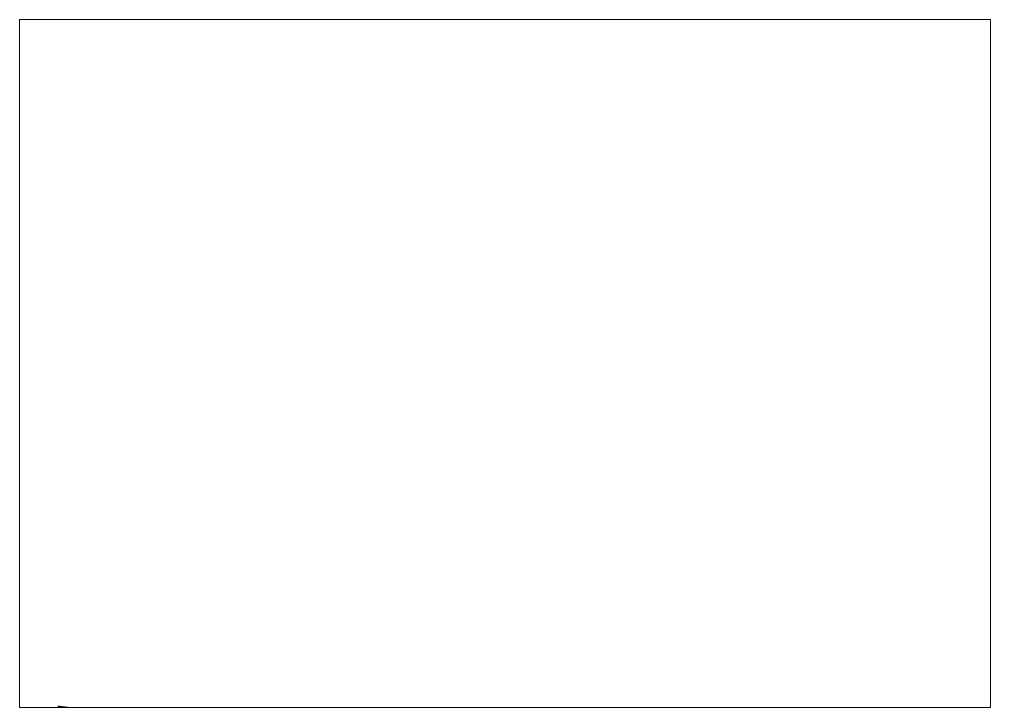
# Paper-space layout '布局1' of a CAD drawing. Extents: x 0 to 422, y 0 to 299.
# The model-space entities are those that its viewports show. They can reach past a viewport. Long polylines and large blocks are cut down to what shows.
import ezdxf

# ---------------------------------------------------------------- set-up
doc = ezdxf.new("R2010")
doc.units = 0
doc.linetypes.add('CONTINUOUS1', pattern=[0])
doc.layers.add('003_THICK', color=7, linetype='CONTINUOUS1')

msp = doc.modelspace()

# ---------------------------------------------------------------- linework, layer by layer
at = {"layer": '003_THICK', "const_width": 0.5}
for points in [[(16.73, 0), (0, 0)], [(21.74, 0), (16.73, 0.61)], [(16.73, 0.61), (16.73, -0.61)], [(21.74, 0), (16.73, -0.61)], [(36.07, 0), (21.74, 0)]]:
    msp.add_lwpolyline(points, dxfattribs=at)

psp = doc.layouts.new('布局1')

# ---------------------------------------------------------------- viewports
at = {"layer": '003_THICK'}
psp.add_viewport(center=(211, 149.5), size=(422, 299), view_center_point=(211, 149.5), view_height=299, dxfattribs=at)

doc.saveas('drawing.dxf')
